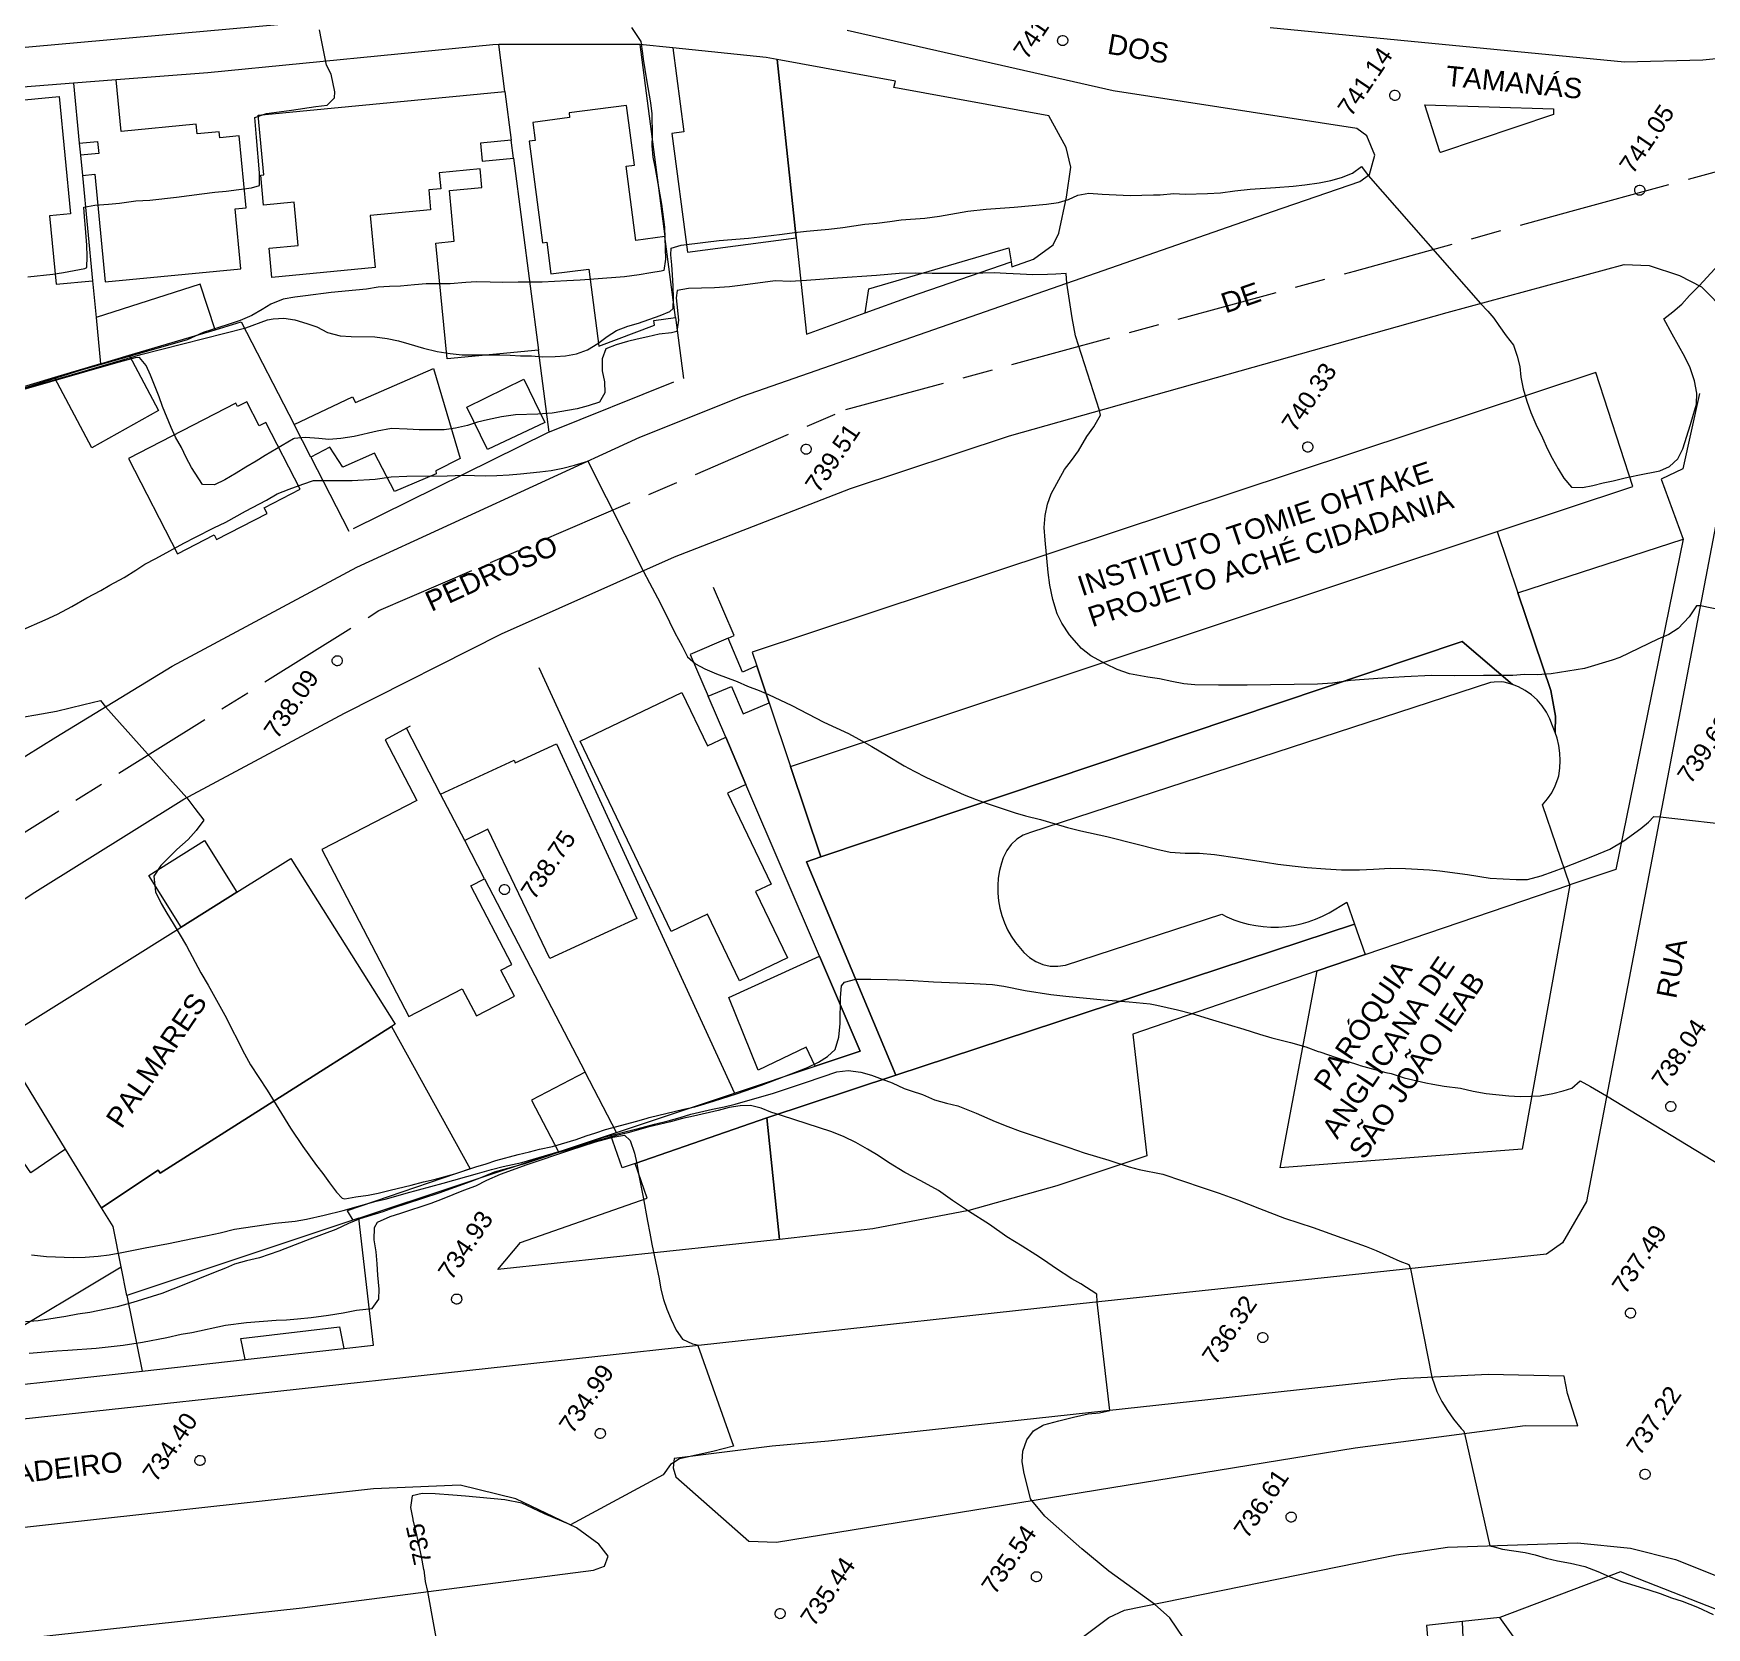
# Model space of a CAD drawing. Header units: metres. Extents: x 325024 to 7190115, y 7391967 to 10157759.
# Drawn here: x 325415.7 to 325580.7, y 7392977.3 to 7393134.6 of the extents above; entities that cross this region are included whole.
import ezdxf
from ezdxf.enums import TextEntityAlignment as Align

# ---------------------------------------------------------------- set-up
doc = ezdxf.new("R2010")
doc.units = ezdxf.units.M
doc.linetypes.add('T09', pattern=[17, 10, -2, 3, -2])
doc.layers.get('0').update_dxf_attribs({"lineweight": 18})
for name, color, linetype, lineweight in [('100_SIST_VIARIO_MEIO_FIO', 1, 'Continuous', 18), ('108_SEP_FIS_CANT_CENT_ILHA', 7, 'Continuous', 18), ('144_P_DUPLA_ASF_TOP', 7, 'Continuous', 18), ('160_P_SIMP_ASF_TOP', 7, 'Continuous', 18), ('206_MURO_E_MURO_ARRIMO', 7, 'Continuous', 18), ('214_PROJ_BEIRAL_EDIF', 10, 'Continuous', 18), ('216_EDIF_NOTAVEL', 2, 'Continuous', 18), ('218_EDIF_NOTAVEL_TOP', 7, 'Continuous', 18), ('508_LM_SETOR_FISCAL', 136, 'T09', 18), ('600_CURVA_MESTRA', 14, 'Continuous', 18), ('602_CURVA_MESTRA_TOP', 24, 'Continuous', 18), ('604_CURVA_INTERM', 7, 'Continuous', 18), ('606_PTO_COTADO', 7, 'Continuous', 18), ('608_PTO_COTADO_INTERVIA', 1, 'Continuous', 18), ('624_SEGM_CURVA_MESTRA', 14, 'Continuous', 18), ('626_SEGM_CURVA_INTERM', 7, 'Continuous', 18)]:
    doc.layers.add(name, color=color, linetype=linetype, lineweight=lineweight)
doc.styles.add('Style-Arial', font='arial.ttf', dxfattribs={"height": 1.75})

# ---------------------------------------------------------------- blocks, each defined once
blk = doc.blocks.new('SP09')
at = {"color": 0, "linetype": 'Continuous'}
blk.add_lwpolyline([(-0.03, -0.51), (-0.14, -0.49), (-0.24, -0.46), (-0.31, -0.42), (-0.35, -0.39), (-0.42, -0.31), (-0.47, -0.24), (-0.51, -0.15), (-0.52, -0.09), (-0.52, 0.03), (-0.51, 0.11), (-0.48, 0.2), (-0.44, 0.27), (-0.4, 0.33), (-0.32, 0.39), (-0.23, 0.44), (-0.15, 0.48), (-0.1, 0.48), (-0.03, 0.48), (0.08, 0.48), (0.19, 0.44), (0.27, 0.4), (0.35, 0.32), (0.41, 0.23), (0.46, 0.11), (0.48, 0.03), (0.48, -0.03), (0.47, -0.08), (0.44, -0.21), (0.38, -0.3), (0.31, -0.38), (0.23, -0.44), (0.1, -0.49), (0.02, -0.51)], close=True, dxfattribs=at)
blk = doc.blocks.new('SP10')
at = {"color": 0, "linetype": 'Continuous'}
blk.add_lwpolyline([(-0.03, -0.51), (-0.14, -0.49), (-0.24, -0.46), (-0.31, -0.42), (-0.35, -0.39), (-0.42, -0.31), (-0.47, -0.24), (-0.51, -0.15), (-0.52, -0.09), (-0.52, 0.03), (-0.51, 0.11), (-0.48, 0.2), (-0.44, 0.27), (-0.4, 0.33), (-0.32, 0.39), (-0.23, 0.44), (-0.15, 0.48), (-0.1, 0.48), (-0.03, 0.48), (0.08, 0.48), (0.19, 0.44), (0.27, 0.4), (0.35, 0.32), (0.41, 0.23), (0.46, 0.11), (0.48, 0.03), (0.48, -0.03), (0.47, -0.08), (0.44, -0.21), (0.38, -0.3), (0.31, -0.38), (0.23, -0.44), (0.1, -0.49), (0.02, -0.51)], close=True, dxfattribs=at)

msp = doc.modelspace()

# ---------------------------------------------------------------- linework, layer by layer
at = {"layer": '100_SIST_VIARIO_MEIO_FIO'}
for points in [[(325457.005, 7393136.988), (325325.326, 7393125.189), (325288.485, 7393122.234), (325279.49, 7393121.076), (325197.909, 7393113.744), (325148.699, 7393109.244)], [(325350.97, 7393036.303), (325365.163, 7393036.59), (325367.358, 7393037.001), (325382.308, 7393043.925), (325394.155, 7393050.404), (325417.858, 7393065.149), (325429.349, 7393072.162), (325447.57, 7393081.912), (325475.477, 7393094.748), (325485.614, 7393098.798), (325537.922, 7393117.038), (325546.515, 7393119.98), (325547.466, 7393120.681), (325548.013, 7393122.592), (325547.199, 7393124.504), (325546.225, 7393125.213), (325522.185, 7393128.933), (325495.956, 7393134.884)], [(325537.669, 7393135.195), (325572.626, 7393131.787), (325580.357, 7393131.978), (325586.325, 7393132.57), (325593.893, 7393134.663)], [(325364.889, 7393016.367), (325415.803, 7393049.839), (325430.51, 7393059.017), (325446.339, 7393067.5), (325461.832, 7393075.336), (325478.922, 7393082.932), (325496.288, 7393089.67), (325511.967, 7393094.888), (325555.131, 7393107.071), (325572.618, 7393111.791), (325575.066, 7393111.688), (325578.061, 7393110.697), (325580.232, 7393109.58), (325582.747, 7393107.062)], [(325584.293, 7393099.907), (325568.88, 7393019.307), (325566.534, 7393015.234), (325564.946, 7393014.1), (325516.77, 7393008.981), (325435.551, 7393000.091), (325416.158, 7392997.992), (325354.152, 7392991.225)], [(325584.063, 7392913.077), (325539.846, 7392943.712), (325518.202, 7392959.079), (325516.641, 7392960.573), (325515.155, 7392962.616), (325514.417, 7392964.302), (325514.179, 7392966.049), (325514.436, 7392968.311), (325516.397, 7392973.214), (325517.671, 7392975.184), (325521.758, 7392978.265), (325523.298, 7392978.963), (325550.149, 7392984.425), (325555.177, 7392985.183), (325568.01, 7392985.638), (325573.228, 7392985.1), (325577.674, 7392983.965), (325674.821, 7392945.11), (325703.734, 7392933.572), (325718.204, 7392927.831), (325719.894, 7392927.188)]]:
    msp.add_lwpolyline(points, dxfattribs=at)
at = {"layer": '108_SEP_FIS_CANT_CENT_ILHA'}
for points in [[(325554.42, 7393122.906), (325552.923, 7393127.559), (325565.647, 7393127.153), (325565.622, 7393126.613), (325554.467, 7393122.853)], [(325488.539, 7392995.165), (325478.893, 7392993.959), (325478.768, 7392993.031), (325479.04, 7392992.133), (325486.249, 7392985.786), (325488.968, 7392985.701), (325546.072, 7392994.998), (325562.835, 7392997.197), (325568.035, 7392997.16), (325567.015, 7393000.372), (325566.689, 7393002.087), (325559.172, 7393002.231), (325550.546, 7393001.825), (325494.115, 7392995.662)], [(325469.233, 7392987.113), (325463.258, 7392989.97), (325457.76, 7392991.32), (325449.199, 7392990.962), (325369.61, 7392982.148), (325316.188, 7392976.422), (325299.021, 7392974.606), (325296.246, 7392973.322), (325280.309, 7392963.457), (325279.786, 7392962.615), (325280.214, 7392961.844), (325286.047, 7392962.146), (325374.047, 7392971.746), (325442.184, 7392979.221), (325470.93, 7392982.921), (325472.001, 7392983.332), (325472.352, 7392984.306), (325471.456, 7392985.495)]]:
    msp.add_lwpolyline(points, close=True, dxfattribs=at)
at = {"layer": '206_MURO_E_MURO_ARRIMO'}
for p, q in [((325460.989, 7393133.49), (325432.876, 7393130.726)), ((325461.564, 7393133.491), (325460.989, 7393133.49)), ((325475.347, 7393133.511), (325461.564, 7393133.491)), ((325475.497, 7393133.496), (325475.347, 7393133.511)), ((325478.751, 7393133.165), (325475.497, 7393133.496)), ((325419.621, 7393129.691), (325402.602, 7393128.362)), ((325432.876, 7393130.726), (325423.832, 7393130.02)), ((325502.084, 7393108.592), (325512.118, 7393112.068)), ((325497.718, 7393107.014), (325502.084, 7393108.592)), ((325478.82, 7393100.174), (325466.555, 7393095.258)), ((325580.031, 7393099.057), (325578.376, 7393091.624)), ((325466.396, 7393095.195), (325447.209, 7393085.71)), ((325466.555, 7393095.258), (325466.396, 7393095.195)), ((325578.376, 7393091.624), (325576.267, 7393090.592)), ((325576.267, 7393090.592), (325578.411, 7393084.694)), ((325452.827, 7393066.213), (325452.463, 7393066.015)), ((325436.557, 7393003.707), (325446.275, 7393004.794)), ((325399.857, 7392999.605), (325426.374, 7393002.569)), ((325572.226, 7392982.77), (325560.321, 7392978.257)), ((325595.023, 7392973.828), (325572.226, 7392982.77)), ((325560.321, 7392978.257), (325556.652, 7392977.854))]:
    msp.add_line(p, q, dxfattribs=at)
for points in [[(325462.169, 7393128.855), (325461.564, 7393133.491)], [(325475.497, 7393133.496), (325477.97, 7393114.551)], [(325420.188, 7393123.772), (325420.303, 7393122.576)], [(325463.028, 7393122.276), (325462.796, 7393124.055)], [(325420.494, 7393120.587), (325421.489, 7393110.197)], [(325479.013, 7393106.561), (325479.801, 7393100.529)], [(325433.583, 7393105.356), (325436.171, 7393106.127), (325441.373, 7393096.003)], [(325466.555, 7393095.258), (325465.501, 7393103.335)], [(325443.025, 7393092.788), (325446.782, 7393085.476)], [(325484.196, 7393074.905), (325484.792, 7393075.161), (325482.752, 7393079.923)], [(325465.515, 7393072.031), (325484.824, 7393030.009)], [(325460.175, 7393051.172), (325470.101, 7393032.065)], [(325447.78, 7393017.667), (325467.462, 7393024.224)], [(325561.824, 7392976.165), (325560.321, 7392978.257)]]:
    msp.add_lwpolyline(points, dxfattribs=at)
at = {"layer": '214_PROJ_BEIRAL_EDIF'}
for points in [[(325490.918, 7393114.424), (325489.026, 7393132.032), (325487.97, 7393132.227), (325478.751, 7393133.165), (325479.833, 7393124.88), (325478.66, 7393124.727), (325480.188, 7393113.023)], [(325490.918, 7393114.424), (325491.939, 7393104.926), (325497.718, 7393107.014), (325498.073, 7393109.4), (325511.906, 7393113.437), (325512.118, 7393112.068), (325512.197, 7393111.563), (325514.342, 7393112.331), (325516.264, 7393113.722), (325516.812, 7393114.874), (325517.599, 7393118.447), (325518.022, 7393121.398), (325517.553, 7393123.341), (325515.851, 7393126.461), (325500.549, 7393129.276), (325500.717, 7393129.875), (325489.026, 7393132.032)], [(325420.188, 7393123.772), (325421.985, 7393123.944), (325422.1, 7393122.748), (325420.303, 7393122.576), (325420.494, 7393120.587), (325421.735, 7393120.706), (325422.755, 7393110.067), (325436.14, 7393111.35), (325435.572, 7393117.285), (325436.653, 7393117.388), (325435.972, 7393124.491), (325434.058, 7393124.308), (325434.001, 7393124.897), (325431.815, 7393124.687), (325431.724, 7393125.637), (325424.32, 7393124.928), (325423.832, 7393130.02), (325419.621, 7393129.691)], [(325422.275, 7393101.986), (325417.742, 7393100.632), (325413.588, 7393099.39), (325412.713, 7393108.53), (325407.632, 7393108.043), (325406.794, 7393116.798), (325403.668, 7393116.499), (325402.734, 7393126.895), (325418.21, 7393128.378), (325419.32, 7393116.795), (325417.253, 7393116.597), (325417.899, 7393109.853), (325421.489, 7393110.197), (325421.837, 7393106.56)], [(325463.028, 7393122.276), (325465.501, 7393103.335), (325456.466, 7393102.47), (325455.37, 7393113.907), (325457.184, 7393114.081), (325456.704, 7393119.093), (325459.909, 7393119.4), (325459.733, 7393121.234), (325455.698, 7393120.847), (325455.849, 7393119.266), (325454.663, 7393119.152), (325454.85, 7393117.202), (325448.897, 7393116.632), (325449.39, 7393111.485), (325439.184, 7393110.508), (325438.907, 7393113.401), (325441.786, 7393113.676), (325441.378, 7393117.934), (325438.367, 7393117.646), (325438.082, 7393120.621), (325438.396, 7393120.651), (325437.834, 7393126.524), (325462.169, 7393128.855), (325462.796, 7393124.055), (325459.777, 7393123.766), (325459.948, 7393121.981)], [(325479.013, 7393106.561), (325477.97, 7393114.551), (325475.094, 7393114.175), (325474.139, 7393121.488), (325474.954, 7393121.595), (325474.185, 7393127.487), (325468.502, 7393126.746), (325468.562, 7393126.289), (325464.946, 7393125.817), (325465.179, 7393124.03), (325464.565, 7393123.95), (325465.874, 7393113.926), (325466.298, 7393113.981), (325466.706, 7393110.858), (325470.45, 7393111.347), (325471.442, 7393103.747), (325476.931, 7393105.809), (325476.87, 7393106.281)], [(325421.837, 7393106.56), (325422.275, 7393101.986), (325425.121, 7393102.834), (325433.583, 7393105.356), (325432.1, 7393109.848)], [(325417.742, 7393100.632), (325422.275, 7393101.986), (325425.121, 7393102.834), (325428.002, 7393097.368), (325421.435, 7393093.706)], [(325443.025, 7393092.788), (325441.373, 7393096.003), (325447.135, 7393098.718), (325447.431, 7393098.169), (325455.136, 7393101.522), (325457.76, 7393092.63), (325455.365, 7393091.431), (325455.395, 7393091.116), (325451.273, 7393089.391), (325449.326, 7393093.164), (325446.184, 7393091.795), (325444.894, 7393093.774)], [(325458.406, 7393097.72), (325464.046, 7393100.482), (325466.11, 7393096.192), (325460.469, 7393093.531)], [(325425.037, 7393092.658), (325429.876, 7393083.24), (325433.503, 7393085.104), (325433.732, 7393084.659), (325438.723, 7393087.224), (325438.432, 7393087.789), (325441.971, 7393089.608), (325438.583, 7393096.201), (325437.939, 7393095.87), (325436.719, 7393098.245), (325435.784, 7393097.764), (325435.615, 7393098.093)], [(325561.583, 7393070.343), (325560.765, 7393070.569), (325560.54, 7393070.61), (325559.791, 7393070.564), (325559.407, 7393070.522), (325514.026, 7393055.717), (325513.325, 7393055.454), (325512.686, 7393055.063), (325512.132, 7393054.559), (325511.683, 7393053.96), (325511.329, 7393053.221), (325511.159, 7393052.702), (325510.978, 7393051.974), (325510.859, 7393051.234), (325510.802, 7393050.486), (325510.809, 7393049.737), (325510.878, 7393048.99), (325511.011, 7393048.252), (325511.204, 7393047.528), (325511.458, 7393046.822), (325511.77, 7393046.141), (325512.139, 7393045.488), (325512.561, 7393044.868), (325513.363, 7393043.886), (325513.919, 7393043.384), (325514.554, 7393042.987), (325515.249, 7393042.708), (325515.982, 7393042.553), (325516.731, 7393042.53), (325517.472, 7393042.638), (325532.915, 7393047.656), (325533.397, 7393047.418), (325534.088, 7393047.126), (325534.796, 7393046.881), (325535.52, 7393046.685), (325536.255, 7393046.538), (325536.999, 7393046.44), (325537.747, 7393046.394), (325538.497, 7393046.398), (325539.245, 7393046.453), (325539.988, 7393046.558), (325540.721, 7393046.713), (325541.443, 7393046.918), (325542.149, 7393047.17), (325542.836, 7393047.47), (325543.501, 7393047.816), (325545.227, 7393048.843), (325545.989, 7393046.678), (325547.039, 7393043.698), (325567.255, 7393050.553), (325564.545, 7393058.476), (325565.036, 7393059.042), (325565.457, 7393059.662), (325565.804, 7393060.327), (325566.071, 7393061.027), (325566.16, 7393061.333), (325566.261, 7393062.076), (325566.294, 7393062.825), (325566.257, 7393063.574), (325566.152, 7393064.316), (325565.979, 7393065.046), (325565.796, 7393065.591), (325565.74, 7393065.756), (325565.527, 7393066.255), (325565.267, 7393066.958), (325564.925, 7393067.625), (325564.505, 7393068.246), (325564.014, 7393068.812), (325563.459, 7393069.315), (325562.847, 7393069.748), (325562.188, 7393070.105)]]:
    msp.add_lwpolyline(points, close=True, dxfattribs=at)
msp.add_lwpolyline([(325556.824, 7392973.89), (325556.652, 7392977.854), (325553.089, 7392977.463), (325553.447, 7392973.635)], dxfattribs=at)
at = {"layer": '216_EDIF_NOTAVEL'}
for points in [[(325560.07, 7393085.424), (325573.446, 7393089.869), (325569.809, 7393101.147), (325486.57, 7393073.546), (325487.028, 7393072.173), (325488.241, 7393068.541), (325490.365, 7393062.262)], [(325565.796, 7393065.591), (325565.74, 7393065.756), (325565.527, 7393066.255), (325565.267, 7393066.958), (325564.925, 7393067.625), (325564.505, 7393068.246), (325564.014, 7393068.812), (325563.459, 7393069.315), (325562.847, 7393069.748), (325562.188, 7393070.105), (325561.583, 7393070.343), (325556.621, 7393074.57), (325493.335, 7393053.322), (325490.365, 7393062.262), (325560.07, 7393085.424), (325562.112, 7393079.377), (325565.364, 7393069.746), (325565.842, 7393067.201)], [(325565.796, 7393065.591), (325565.842, 7393067.201), (325565.364, 7393069.746), (325562.112, 7393079.377), (325578.411, 7393084.694), (325571.781, 7393052.087), (325567.255, 7393050.553), (325564.545, 7393058.476), (325565.036, 7393059.042), (325565.457, 7393059.662), (325565.804, 7393060.327), (325566.071, 7393061.027), (325566.16, 7393061.333), (325566.261, 7393062.076), (325566.294, 7393062.825), (325566.257, 7393063.574), (325566.152, 7393064.316), (325565.979, 7393065.046)], [(325484.196, 7393074.905), (325480.468, 7393073.309), (325482.237, 7393069.178), (325484.523, 7393070.158), (325485.685, 7393067.446), (325488.241, 7393068.541), (325487.028, 7393072.173), (325485.624, 7393071.571)], [(325493.335, 7393053.322), (325556.621, 7393074.57), (325561.583, 7393070.343), (325560.765, 7393070.569), (325560.54, 7393070.61), (325559.791, 7393070.564), (325559.407, 7393070.522), (325514.026, 7393055.717), (325513.325, 7393055.454), (325512.686, 7393055.063), (325512.132, 7393054.559), (325511.683, 7393053.96), (325511.329, 7393053.221), (325511.159, 7393052.702), (325510.978, 7393051.974), (325510.859, 7393051.234), (325510.802, 7393050.486), (325510.809, 7393049.737), (325510.878, 7393048.99), (325511.011, 7393048.252), (325511.204, 7393047.528), (325511.458, 7393046.822), (325511.77, 7393046.141), (325512.139, 7393045.488), (325512.561, 7393044.868), (325513.363, 7393043.886), (325513.919, 7393043.384), (325514.554, 7393042.987), (325515.249, 7393042.708), (325515.982, 7393042.553), (325516.731, 7393042.53), (325517.472, 7393042.638), (325532.915, 7393047.656), (325533.397, 7393047.418), (325534.088, 7393047.126), (325534.796, 7393046.881), (325535.52, 7393046.685), (325536.255, 7393046.538), (325536.999, 7393046.44), (325537.747, 7393046.394), (325538.497, 7393046.398), (325539.245, 7393046.453), (325539.988, 7393046.558), (325540.721, 7393046.713), (325541.443, 7393046.918), (325542.149, 7393047.17), (325542.836, 7393047.47), (325543.501, 7393047.816), (325545.227, 7393048.843), (325545.989, 7393046.678), (325500.739, 7393031.777), (325491.924, 7393052.849)], [(325472.598, 7393025.935), (325473.184, 7393026.13), (325484.824, 7393030.009), (325492.804, 7393032.667), (325497.242, 7393034.146), (325493.218, 7393043.54), (325485.962, 7393060.482), (325483.96, 7393065.157), (325482.237, 7393069.178), (325484.523, 7393070.158), (325485.685, 7393067.446), (325488.241, 7393068.541), (325490.365, 7393062.262), (325493.335, 7393053.322), (325491.924, 7393052.849), (325500.739, 7393031.777), (325488.003, 7393027.56), (325475.016, 7393023.064), (325473.745, 7393022.624)], [(325483.96, 7393065.157), (325485.962, 7393060.482), (325484.155, 7393059.618), (325488.442, 7393050.648), (325486.913, 7393049.917), (325490.048, 7393043.357), (325485.317, 7393041.096), (325482.169, 7393047.683), (325478.568, 7393045.962), (325469.59, 7393064.747), (325479.645, 7393069.552), (325482.157, 7393064.295)], [(325450.371, 7393064.878), (325453.476, 7393058.901), (325444.131, 7393054.046), (325452.692, 7393037.568), (325457.969, 7393040.31), (325459.359, 7393037.635), (325463.109, 7393039.583), (325461.772, 7393042.156), (325462.854, 7393042.719), (325458.827, 7393050.472), (325460.175, 7393051.172), (325458.223, 7393054.928), (325455.832, 7393059.531), (325452.463, 7393066.015)], [(325458.223, 7393054.928), (325455.832, 7393059.531), (325463.09, 7393062.866), (325463.202, 7393062.621), (325467.268, 7393064.49), (325475.196, 7393047.236), (325466.605, 7393043.288), (325460.5, 7393056.065)], [(325430.226, 7393046.387), (325427.042, 7393051.478), (325432.555, 7393054.936), (325435.744, 7393049.838)], [(325450.992, 7393036.594), (325428.168, 7393022.101), (325427.964, 7393022.406), (325422.39, 7393018.681), (325418.825, 7393024.488), (325412.275, 7393035.157), (325430.226, 7393046.387), (325435.744, 7393049.838), (325441.061, 7393053.165), (325451.347, 7393036.819)], [(325567.255, 7393050.553), (325562.548, 7393024.466), (325538.672, 7393022.626), (325542.325, 7393042.081), (325547.039, 7393043.698)], [(325489.271, 7393015.55), (325488.003, 7393027.56), (325500.739, 7393031.777), (325545.989, 7393046.678), (325547.039, 7393043.698), (325542.325, 7393042.081), (325524.123, 7393035.838), (325525.498, 7393023.817), (325516.642, 7393020.869), (325507.943, 7393018.418), (325498.468, 7393016.6)], [(325493.218, 7393043.54), (325497.242, 7393034.146), (325492.804, 7393032.667), (325491.901, 7393034.557), (325487.15, 7393032.286), (325484.278, 7393039.451)], [(325450.992, 7393036.594), (325458.746, 7393022.52), (325446.604, 7393018.395), (325447.169, 7393017.463), (325424.881, 7393010.038), (325424.318, 7393012.857), (325423.523, 7393016.836), (325422.39, 7393018.681), (325427.964, 7393022.406), (325428.168, 7393022.101)], [(325424.318, 7393012.857), (325423.523, 7393016.836), (325422.39, 7393018.681), (325418.825, 7393024.488), (325415.404, 7393022.132), (325407.197, 7393034.05), (325398.919, 7393028.349), (325402.954, 7393022.49), (325401.363, 7393021.394), (325395.088, 7393030.505), (325392.91, 7393029.005), (325395.552, 7393025.169), (325387.578, 7393019.678), (325390.497, 7393015.439), (325389.511, 7393014.76), (325398.842, 7393001.092), (325411.872, 7393005.439)], [(325473.184, 7393026.13), (325470.101, 7393032.065), (325464.815, 7393029.319), (325467.462, 7393024.224), (325472.598, 7393025.935)], [(325475.016, 7393023.064), (325488.003, 7393027.56), (325489.271, 7393015.55), (325461.483, 7393012.616), (325463.73, 7393015.276), (325476.204, 7393019.638)], [(325446.275, 7393004.794), (325449.198, 7393005.12), (325447.78, 7393017.667), (325447.169, 7393017.463), (325424.881, 7393010.038), (325426.374, 7393002.569), (325436.557, 7393003.707), (325436.139, 7393005.799), (325445.845, 7393006.945)]]:
    msp.add_lwpolyline(points, close=True, dxfattribs=at)
at = {"layer": '508_LM_SETOR_FISCAL'}
msp.add_lwpolyline([(325082.366, 7393008.996), (325089.8, 7393010.355), (325124.197, 7393014.479), (325152.66, 7393017.674), (325172.446, 7393019.896), (325196.928, 7393020.894), (325216.086, 7393021.674), (325233.575, 7393023.376), (325254.591, 7393025.422), (325313.137, 7393030.9), (325333.395, 7393032.003), (325354.636, 7393032.068), (325380.851, 7393034.524), (325449.746, 7393077.628), (325495.802, 7393097.469), (325545.987, 7393111.125), (325567.381, 7393117.061), (325593.152, 7393124.115), (325596.434, 7393125.013), (325632.558, 7393136.078), (325647.604, 7393140.686), (325652.606, 7393141.577)], dxfattribs=at)
at = {"layer": '600_CURVA_MESTRA'}
for points, elevation in [([(325588.078, 7393076.459), (325580.121, 7393078.092), (325579.73, 7393078.106), (325579.029, 7393077.019), (325577.936, 7393075.873), (325577.017, 7393075.267), (325575.934, 7393074.807), (325572.181, 7393072.999), (325571.417, 7393072.747), (325568.7, 7393071.91), (325565.412, 7393071.377), (325564.024, 7393071.284), (325562.782, 7393071.331), (325561.615, 7393071.236), (325559.91, 7393071.221), (325558.711, 7393071.236), (325555.878, 7393071.193), (325553.6, 7393071.23), (325550.928, 7393071.103), (325548.775, 7393070.973), (325545.589, 7393070.726), (325543.813, 7393070.467), (325542.332, 7393070.369), (325535.408, 7393070.281), (325532.583, 7393070.267), (325530.26, 7393070.321), (325529.171, 7393070.413), (325527.976, 7393070.649), (325526.766, 7393070.909), (325525.62, 7393071.056), (325523.794, 7393071.385), (325522.584, 7393071.82), (325521.496, 7393072.334), (325519.99, 7393073.157), (325519.07, 7393073.882), (325517.894, 7393075.254), (325517.137, 7393076.408), (325516.675, 7393077.328), (325516.25, 7393078.744), (325515.944, 7393080.128), (325515.774, 7393081.395), (325515.475, 7393084.582), (325515.376, 7393085.833), (325515.465, 7393087.029), (325515.704, 7393088.149), (325516.079, 7393089.153), (325517.385, 7393091.573), (325518.067, 7393092.445), (325518.782, 7393093.406), (325519.591, 7393094.801), (325520.293, 7393095.77), (325520.933, 7393096.926), (325520.849, 7393097.395), (325518.465, 7393104.763), (325518.159, 7393106.538), (325517.618, 7393109.958), (325517.553, 7393110.895), (325516.534, 7393110.84), (325515.698, 7393110.79), (325514.274, 7393110.772), (325513.008, 7393110.827), (325511.632, 7393110.915), (325510.449, 7393110.964), (325509.33, 7393110.926), (325508.104, 7393110.913), (325504.327, 7393110.915), (325502.73, 7393110.932), (325501.086, 7393110.901), (325498.853, 7393110.7), (325494.998, 7393110.441), (325491.948, 7393110.225), (325490.32, 7393110.121), (325488.838, 7393110.175), (325485.666, 7393109.758), (325484.325, 7393109.588), (325482.864, 7393109.481), (325480.29, 7393109.429), (325479.167, 7393109.23), (325479.089, 7393108.504), (325479.306, 7393106.314), (325479.155, 7393105.195), (325478.615, 7393105.055), (325477.391, 7393104.903), (325476.266, 7393104.668), (325475.243, 7393104.434), (325474.271, 7393104.188), (325473.166, 7393103.859), (325472.149, 7393103.467), (325471.783, 7393102.469), (325471.786, 7393101.301), (325471.997, 7393100.2), (325472.028, 7393099.112), (325471.508, 7393098.208), (325470.395, 7393097.832), (325469.294, 7393097.548), (325466.836, 7393097.131), (325465.432, 7393097.011), (325463.223, 7393096.954), (325461.847, 7393096.748), (325460.474, 7393096.477), (325459.463, 7393096.228), (325458.496, 7393095.914), (325457.303, 7393095.631), (325456.194, 7393095.483), (325455.037, 7393095.461), (325453.707, 7393095.467), (325452.532, 7393095.549), (325451.003, 7393095.617), (325449.577, 7393095.353), (325447.31, 7393094.83), (325446.006, 7393094.616), (325444.82, 7393094.521), (325443.816, 7393094.615), (325442.512, 7393094.704), (325441.376, 7393094.624), (325441.308, 7393094.601), (325438.536, 7393092.942), (325437.652, 7393092.395), (325436.611, 7393091.792), (325435.665, 7393091.194), (325434.551, 7393090.544), (325433.528, 7393090.047), (325432.342, 7393090.078), (325431.247, 7393091.762), (325430.722, 7393092.748), (325430.261, 7393093.733), (325429.688, 7393094.739), (325429.25, 7393095.697), (325428.4, 7393097.78), (325428.051, 7393098.747), (325427.222, 7393100.861), (325426.783, 7393101.823), (325426.138, 7393102.612), (325425.694, 7393102.594), (325423.755, 7393102.064), (325414.261, 7393099.308)], 740), ([(325415.233, 7393004.33), (325417.965, 7393004.559), (325419.072, 7393004.628), (325421.844, 7393004.852), (325424.525, 7393005.119), (325426.423, 7393005.424), (325428.818, 7393005.901), (325430.248, 7393006.213), (325431.281, 7393006.388), (325434.62, 7393007.101), (325436.687, 7393007.371), (325439.599, 7393007.611), (325440.641, 7393007.648), (325441.718, 7393007.732), (325443.073, 7393007.862), (325444.764, 7393008.094), (325446.225, 7393008.329), (325447.52, 7393008.575), (325449.09, 7393008.759), (325449.731, 7393009.663), (325449.772, 7393010.662), (325449.628, 7393012.045), (325449.59, 7393013.176), (325449.467, 7393014.339), (325449.275, 7393015.53), (325449.302, 7393016.749), (325449.596, 7393017.268), (325450.844, 7393017.848), (325451.908, 7393018.166), (325454.908, 7393019.148), (325456.025, 7393019.57), (325458.141, 7393020.434), (325459.303, 7393020.874), (325460.381, 7393021.407), (325461.752, 7393022.021), (325464.376, 7393022.955), (325468.581, 7393024.379), (325471.132, 7393025.217), (325472.832, 7393025.65), (325473.765, 7393025.838), (325473.963, 7393025.86), (325474.551, 7393025.333), (325474.974, 7393024.086), (325475.209, 7393023.055), (325475.401, 7393021.885), (325475.831, 7393019.734), (325476.252, 7393017.387), (325476.483, 7393016.196), (325476.661, 7393015.099), (325477.391, 7393011.676), (325477.558, 7393010.647), (325477.813, 7393009.638), (325478.145, 7393008.671), (325478.583, 7393007.651), (325479.075, 7393006.613), (325479.684, 7393005.736), (325480.695, 7393005.265), (325481.177, 7393005.16), (325481.203, 7393005.088), (325484.744, 7392995.164), (325482.691, 7392994.624), (325479.411, 7392993.906), (325478.837, 7392993.545), (325478.508, 7392993.338), (325477.793, 7392992.333), (325468.64, 7392987.397), (325466.086, 7392988.478), (325463.832, 7392989.54), (325462.179, 7392989.874), (325458.305, 7392990.219), (325457.032, 7392990.332), (325455.298, 7392990.452), (325454.026, 7392990.498), (325453.044, 7392990.275), (325452.85, 7392989.108), (325453.081, 7392987.963)], 735), ([(325454.162, 7392982.994), (325454.167, 7392982.964), (325454.326, 7392981.82), (325454.549, 7392980.813), (325456.487, 7392970.081)], 735)]:
    msp.add_lwpolyline(points, dxfattribs=dict(at, elevation=elevation))
at = {"layer": '604_CURVA_INTERM', "flags": 128}
for points, elevation in [([(325474.674, 7393135.199), (325475.601, 7393133.803), (325475.766, 7393132.624), (325475.817, 7393132.046), (325476.133, 7393130.005), (325476.551, 7393127.735), (325476.666, 7393126.669), (325476.72, 7393124.563), (325476.664, 7393123.497), (325476.759, 7393122.376), (325476.995, 7393121.279), (325477.62, 7393117.737), (325477.923, 7393115.467), (325478.022, 7393112.316), (325477.869, 7393111.189), (325477.595, 7393111.127), (325476.559, 7393110.971), (325475.418, 7393110.762), (325473.993, 7393110.59), (325470.953, 7393110.33), (325469.618, 7393110.26), (325468.289, 7393110.169), (325465.867, 7393110.064), (325463.486, 7393110.05), (325461.959, 7393110.012), (325460.727, 7393110.033), (325459.377, 7393110.083), (325458.333, 7393110.031), (325456.763, 7393109.898), (325454.408, 7393109.88), (325453.273, 7393109.793), (325451.873, 7393109.662), (325450.782, 7393109.619), (325449.688, 7393109.54), (325448.536, 7393109.37), (325447.485, 7393109.244), (325445.043, 7393109.021), (325442.504, 7393108.704), (325441.444, 7393108.579), (325440.287, 7393108.378), (325439.095, 7393107.889), (325438.238, 7393107.347), (325437.224, 7393106.758), (325436.065, 7393106.278), (325434.859, 7393105.86), (325432.401, 7393105.079), (325430.846, 7393104.371), (325420.264, 7393101.333), (325412.758, 7393098.95)], 742), ([(325415.111, 7393110.592), (325417.565, 7393110.852), (325418.633, 7393111.017), (325420.724, 7393111.395), (325420.92, 7393111.486), (325420.969, 7393112.592), (325420.935, 7393113.713), (325420.808, 7393115.374), (325420.7, 7393116.482), (325420.648, 7393117.446), (325421.729, 7393117.659), (325423.065, 7393117.759), (325424.16, 7393117.86), (325425.758, 7393118.064), (325427.152, 7393118.149), (325429.764, 7393118.427), (325432.27, 7393118.783), (325433.548, 7393118.942), (325434.665, 7393119.025), (325437.19, 7393119.351), (325437.967, 7393119.592), (325437.974, 7393120.825), (325437.665, 7393124.332), (325437.51, 7393126.29), (325438.643, 7393126.693), (325441.129, 7393127.015), (325443.524, 7393127.383), (325444.654, 7393127.523), (325445.362, 7393128.252), (325445.384, 7393128.846), (325445.04, 7393130.581), (325444.58, 7393131.471), (325444.093, 7393133.934), (325443.882, 7393134.964)], 743), ([(325414.416, 7393075.675), (325416.831, 7393076.717), (325418.044, 7393077.287), (325419.445, 7393078.045), (325420.93, 7393078.883), (325422.306, 7393079.613), (325423.208, 7393080.129), (325424.599, 7393080.894), (325425.756, 7393081.614), (325426.648, 7393082.221), (325427.744, 7393082.783), (325430.498, 7393084.288), (325431.64, 7393084.877), (325433.472, 7393085.79), (325434.647, 7393086.348), (325436.593, 7393087.451), (325438.656, 7393088.54), (325439.716, 7393089.142), (325440.877, 7393089.606), (325442.228, 7393090.118), (325443.294, 7393090.484), (325445.718, 7393090.475), (325447.113, 7393090.474), (325449.391, 7393090.599), (325450.95, 7393090.832), (325452.515, 7393090.889), (325456.47, 7393090.95), (325458.066, 7393091), (325460.303, 7393090.941), (325461.39, 7393090.968), (325462.587, 7393091.033), (325463.729, 7393091.121), (325465.628, 7393091.315), (325466.738, 7393091.47), (325467.889, 7393091.704), (325469.033, 7393091.974), (325470.37, 7393092.381), (325475.817, 7393081.552), (325476.458, 7393080.384), (325477.489, 7393078.411), (325478.421, 7393076.526), (325478.956, 7393075.428), (325479.657, 7393074.136), (325480.183, 7393073.073), (325480.995, 7393072.37), (325481.887, 7393071.89), (325483.042, 7393071.38), (325485.081, 7393070.641), (325486.099, 7393070.183), (325487.25, 7393069.758), (325488.198, 7393069.353), (325490.474, 7393068.254), (325493.632, 7393066.619), (325496.066, 7393065.517), (325497.101, 7393064.955), (325498.377, 7393064.231), (325499.816, 7393063.349), (325501.555, 7393062.322), (325502.569, 7393061.773), (325503.696, 7393061.203), (325506.407, 7393059.943), (325507.498, 7393059.456), (325508.665, 7393058.993), (325509.766, 7393058.589), (325512.506, 7393057.685), (325513.535, 7393057.387), (325515.024, 7393057.023), (325516.477, 7393056.571), (325517.682, 7393056.229), (325518.991, 7393055.908), (325521.549, 7393055.336), (325524.544, 7393054.589), (325526.509, 7393054.077), (325527.806, 7393053.79), (325529.307, 7393053.69), (325530.702, 7393053.693), (325532.172, 7393053.545), (325534.471, 7393053.243), (325537.215, 7393052.794), (325538.431, 7393052.616), (325540.149, 7393052.404), (325541.336, 7393052.278), (325543.137, 7393052.141), (325544.714, 7393052.048), (325546.495, 7393052.051), (325547.862, 7393052.098), (325549.515, 7393052.2), (325551.033, 7393052.17), (325553.409, 7393052.036), (325554.405, 7393051.943), (325557.142, 7393051.592), (325559.399, 7393051.231), (325561.961, 7393051.096), (325563.066, 7393051.102), (325564.41, 7393051.47), (325565.704, 7393051.918), (325566.596, 7393052.246), (325569.52, 7393053.405), (325571.177, 7393054.084), (325572.582, 7393054.894), (325574.248, 7393056.13), (325575.018, 7393056.758), (325575.539, 7393057.303), (325576.14, 7393057.274), (325584.293, 7393056.363)], 739), ([(325415.466, 7393014.037), (325416.957, 7393013.889), (325419.575, 7393013.8), (325420.754, 7393013.83), (325422.033, 7393013.921), (325423.15, 7393014.051), (325424.397, 7393014.27), (325426.676, 7393014.75), (325428.988, 7393015.183), (325431.348, 7393015.662), (325432.831, 7393015.94), (325434.081, 7393016.233), (325435.516, 7393016.591), (325439.528, 7393017.189), (325441.483, 7393017.385), (325442.607, 7393017.57), (325444.333, 7393017.958), (325446.226, 7393018.429), (325449.489, 7393019.331), (325450.492, 7393019.581), (325452.429, 7393020.143), (325456.076, 7393021.106), (325459.467, 7393022.089), (325460.868, 7393022.476), (325462.021, 7393022.762), (325463.851, 7393023.148), (325468.096, 7393024.399), (325469.096, 7393024.702), (325470.283, 7393025.125), (325471.925, 7393025.657), (325474.789, 7393026.399), (325475.959, 7393026.684), (325476.945, 7393026.948), (325478.277, 7393027.28), (325479.467, 7393027.605), (325480.537, 7393027.919), (325482.672, 7393028.441), (325483.819, 7393028.667), (325484.9, 7393028.928), (325488.68, 7393030.01), (325490.764, 7393030.711), (325491.918, 7393031.077), (325494.914, 7393032.095), (325496.04, 7393032.226), (325497.294, 7393032.087), (325498.357, 7393031.786), (325499.403, 7393031.396), (325500.38, 7393031.01), (325501.553, 7393030.466), (325502.25, 7393030.233), (325503.381, 7393029.888), (325504.572, 7393029.362), (325505.744, 7393029.016), (325506.85, 7393028.747), (325508.673, 7393028.043), (325510.538, 7393027.2), (325511.811, 7393026.709), (325513.015, 7393026.267), (325517.82, 7393024.642), (325519.339, 7393024.113), (325521.767, 7393023.391), (325523.783, 7393022.745), (325524.754, 7393022.475), (325527.095, 7393021.996), (325530.954, 7393020.696), (325532.635, 7393020.128), (325534.439, 7393019.483), (325536.629, 7393018.608), (325539.087, 7393017.681), (325541.908, 7393016.735), (325544.736, 7393015.719), (325547.149, 7393014.877), (325548.15, 7393014.478), (325549.443, 7393013.871), (325550.472, 7393013.424), (325551.366, 7393013.088), (325551.513, 7393012.672), (325553.615, 7393001.969), (325554.121, 7393000.557), (325554.621, 7392999.581), (325555.171, 7392998.673), (325555.761, 7392997.829), (325556.512, 7392996.909), (325556.794, 7392996.635), (325556.854, 7392996.413), (325559.351, 7392985.331), (325559.78, 7392985.213), (325560.6, 7392985.005), (325562.837, 7392984.659), (325563.81, 7392984.43), (325564.92, 7392984.119), (325566.03, 7392983.851), (325567.311, 7392983.627), (325568.71, 7392983.295), (325570.008, 7392982.805), (325571.138, 7392982.309), (325572.378, 7392981.818), (325575.03, 7392980.982), (325576.155, 7392980.611), (325577.261, 7392980.209), (325578.322, 7392979.874), (325579.823, 7392979.258), (325581.382, 7392978.554)], 737), ([(325553.047, 7393031.036), (325553.714, 7393030.883), (325554.858, 7393030.708), (325556.444, 7393030.489), (325557.699, 7393030.211), (325558.986, 7393029.98), (325561.211, 7393029.738), (325562.359, 7393029.672), (325563.399, 7393029.695), (325564.318, 7393029.735), (325565.579, 7393029.972), (325566.588, 7393030.225), (325567.432, 7393030.508), (325568.248, 7393031.213), (325569.271, 7393030.671), (325570.873, 7393029.731), (325582.88, 7393022.423)], 738)]:
    msp.add_lwpolyline(points, dxfattribs=dict(at, elevation=elevation))
at = {"layer": '604_CURVA_INTERM'}
for points, elevation in [([(325414.575, 7393099.478), (325426.261, 7393102.924), (325436.613, 7393105.555), (325438.745, 7393106.325), (325439.303, 7393106.423), (325440.36, 7393106.496), (325441.457, 7393106.326), (325442.642, 7393105.972), (325443.608, 7393105.646), (325444.664, 7393105.068), (325445.931, 7393104.753), (325447.023, 7393104.683), (325449.36, 7393104.654), (325450.567, 7393104.473), (325451.685, 7393104.256), (325452.715, 7393103.966), (325454.153, 7393103.528), (325455.508, 7393103.218), (325456.785, 7393102.993), (325457.963, 7393102.878), (325459.225, 7393102.863), (325461.63, 7393102.867), (325462.702, 7393102.849), (325463.722, 7393102.777), (325464.79, 7393102.789), (325465.933, 7393102.691), (325467.148, 7393102.718), (325468.164, 7393102.771), (325469.226, 7393102.966), (325470.333, 7393103.356), (325471.35, 7393103.991), (325472.258, 7393104.674), (325473.202, 7393105.266), (325474.31, 7393105.713), (325475.364, 7393105.994), (325477.488, 7393106.772), (325478.452, 7393107.157), (325478.776, 7393107.465), (325478.802, 7393108.476), (325478.787, 7393109.669), (325478.727, 7393110.761), (325478.652, 7393111.764), (325478.554, 7393112.763), (325478.586, 7393113.414), (325479.578, 7393113.704), (325481.972, 7393113.986), (325483.308, 7393114.175), (325486.208, 7393114.377), (325488.451, 7393114.664), (325489.529, 7393114.786), (325490.741, 7393114.947), (325491.917, 7393115.067), (325493.003, 7393115.197), (325494.145, 7393115.283), (325495.516, 7393115.455), (325496.612, 7393115.623), (325497.701, 7393115.77), (325498.881, 7393115.879), (325500.157, 7393116.036), (325501.272, 7393116.197), (325503.604, 7393116.381), (325505.04, 7393116.555), (325507.839, 7393117.045), (325509.657, 7393117.259), (325512.412, 7393117.466), (325515.626, 7393117.736), (325516.781, 7393117.91), (325517.779, 7393118.192), (325518.687, 7393118.638), (325519.776, 7393118.84), (325521.097, 7393118.726), (325523.877, 7393118.61), (325526.176, 7393118.667), (325526.84, 7393118.67), (325528.167, 7393118.815), (325529.281, 7393118.727), (325531.487, 7393118.811), (325532.779, 7393118.872), (325534.207, 7393119.06), (325535.71, 7393119.235), (325538.19, 7393119.382), (325539.949, 7393119.539), (325541.108, 7393119.662), (325542.497, 7393119.864), (325543.658, 7393120.089), (325544.727, 7393120.384), (325545.797, 7393120.816), (325546.693, 7393121.468), (325547.354, 7393120.585), (325558.427, 7393107.96), (325559.156, 7393107.173), (325559.758, 7393106.485), (325560.248, 7393105.779), (325560.968, 7393104.766), (325561.694, 7393103.829), (325562.036, 7393102.749), (325562.302, 7393101.72), (325562.416, 7393100.68), (325562.635, 7393099.525), (325562.998, 7393098.313), (325563.383, 7393097.201), (325563.878, 7393096.032), (325564.542, 7393094.678), (325565.056, 7393093.569), (325565.501, 7393092.668), (325566.093, 7393091.615), (325566.648, 7393090.717), (325567.399, 7393089.83), (325568.502, 7393089.793), (325569.506, 7393089.992), (325570.534, 7393090.249), (325571.533, 7393090.451), (325572.713, 7393090.733), (325573.953, 7393091.006), (325576.137, 7393091.424), (325577.081, 7393091.848), (325577.886, 7393092.604), (325578.379, 7393093.609), (325579.133, 7393095.991), (325579.431, 7393097.025), (325579.755, 7393098.022), (325579.759, 7393099.102), (325579.552, 7393100.295), (325579.129, 7393101.578), (325578.576, 7393102.682), (325577.327, 7393104.901), (325576.518, 7393106.444), (325577.394, 7393107.105), (325578.285, 7393107.882), (325579.059, 7393108.717), (325580.005, 7393109.697), (325584.238, 7393114.282)], 741), ([(325414.752, 7393067.158), (325415.888, 7393067.335), (325417.937, 7393067.72), (325420.645, 7393068.358), (325422.27, 7393068.76), (325422.773, 7393068.149), (325430.781, 7393059.162), (325431.588, 7393058.114), (325432.474, 7393056.955), (325431.733, 7393055.942), (325430.921, 7393055.038), (325429.803, 7393054.054), (325429, 7393053.22), (325428.232, 7393052.48), (325427.547, 7393051.41), (325427.696, 7393049.871), (325428.275, 7393048.737), (325428.821, 7393047.758), (325429.451, 7393046.765), (325430.046, 7393045.769), (325430.748, 7393044.534), (325432.191, 7393041.889), (325432.912, 7393040.654), (325434.541, 7393037.697), (325436.484, 7393033.878), (325437.089, 7393032.813), (325438.709, 7393030.285), (325441.02, 7393026.562), (325442.229, 7393024.736), (325443.593, 7393022.875), (325444.206, 7393022.071), (325444.861, 7393021.151), (325445.55, 7393020.224), (325446.12, 7393019.628), (325446.395, 7393019.577), (325447.475, 7393019.771), (325448.696, 7393019.94), (325449.682, 7393020.128), (325450.852, 7393020.431), (325452.935, 7393020.929), (325454.133, 7393021.25), (325455.195, 7393021.486), (325457.239, 7393022.043), (325459.294, 7393022.737), (325460.339, 7393023.014), (325461.286, 7393023.351), (325463.488, 7393023.945), (325464.607, 7393024.21), (325465.593, 7393024.465), (325466.86, 7393024.757), (325469.21, 7393025.418), (325470.191, 7393025.789), (325471.144, 7393026.096), (325472.113, 7393026.433), (325475.178, 7393027.248), (325476.208, 7393027.531), (325476.426, 7393027.608), (325479.82, 7393028.42), (325480.907, 7393028.669), (325481.898, 7393028.943), (325482.854, 7393029.26), (325485.035, 7393029.935), (325487.486, 7393030.802), (325490.855, 7393032.081), (325492.019, 7393032.54), (325493.128, 7393033.073), (325494.001, 7393033.61), (325494.746, 7393034.31), (325495.132, 7393035.524), (325495.248, 7393036.866), (325495.28, 7393039.433), (325495.377, 7393040.609), (325495.683, 7393040.974), (325496.81, 7393041.245), (325498.288, 7393041.257), (325499.89, 7393041.236), (325500.992, 7393041.196), (325502.452, 7393041.118), (325504.479, 7393040.979), (325508.431, 7393040.823), (325510.268, 7393040.73), (325511.402, 7393040.579), (325513.521, 7393040.126), (325516.028, 7393039.736), (325517.511, 7393039.569), (325521.274, 7393039.221), (325523.769, 7393039.035), (325525.837, 7393038.832), (325526.507, 7393038.692), (325528.536, 7393038.216), (325529.966, 7393037.853), (325531.978, 7393037.229), (325535.083, 7393036.329), (325536.615, 7393035.829), (325537.855, 7393035.476), (325539.682, 7393035.002), (325541.182, 7393034.591), (325542.423, 7393034.131)], 738), ([(325529.164, 7392976.19), (325527.767, 7392978.223), (325526.257, 7392979.565), (325521.755, 7392982.841), (325519.096, 7392985.042), (325515.458, 7392988.255), (325514.172, 7392989.804), (325514.022, 7392989.979), (325513.375, 7392992.62), (325513.222, 7392993.643), (325513.276, 7392994.682), (325513.657, 7392995.794), (325514.32, 7392996.692), (325515.232, 7392997.218), (325515.361, 7392997.264), (325516.823, 7392997.664), (325518.271, 7392998.041), (325519.714, 7392998.365), (325520.849, 7392998.468), (325521.851, 7392998.691), (325520.601, 7393009.388), (325520.587, 7393010.18), (325519.005, 7393011.179), (325518.126, 7393011.676), (325516.512, 7393012.718), (325515.427, 7393013.491), (325514.574, 7393014.057), (325513.2, 7393014.919), (325511.693, 7393015.839), (325509.989, 7393017.028), (325507.911, 7393018.347), (325506.329, 7393019.409), (325504.952, 7393020.397), (325503.199, 7393021.346), (325501.64, 7393022.165), (325500.01, 7393023.154), (325499.009, 7393023.851), (325497.957, 7393024.483), (325496.803, 7393025.134), (325495.661, 7393025.707), (325494.447, 7393026.192), (325489.47, 7393027.802), (325488.407, 7393028.144), (325487.46, 7393028.536), (325486.417, 7393028.783), (325485.389, 7393028.744), (325484.306, 7393028.581), (325483.215, 7393028.304), (325480.778, 7393027.736), (325479.715, 7393027.519), (325478.517, 7393027.164), (325476.278, 7393026.638), (325474.292, 7393026.098), (325473.323, 7393025.865), (325470.385, 7393025.079), (325469.524, 7393024.772), (325468.217, 7393024.348), (325467.33, 7393024.119), (325466.286, 7393023.766), (325465.206, 7393023.377), (325464.107, 7393023.023), (325461.104, 7393022.194), (325459.879, 7393021.672), (325458.757, 7393021.24), (325455.655, 7393020.146), (325452.432, 7393019.073), (325451.216, 7393018.702), (325450.128, 7393018.304), (325447.863, 7393017.606), (325446.731, 7393017.135), (325445.481, 7393016.537), (325442.922, 7393015.606), (325441.47, 7393015.028), (325439.884, 7393014.423), (325437.961, 7393013.751), (325436.679, 7393013.456), (325435.515, 7393013.119), (325434.621, 7393012.72), (325433.418, 7393012.262), (325430.501, 7393011.086), (325428.33, 7393010.218), (325425.46, 7393009.331), (325423.915, 7393008.919), (325421.218, 7393008.369), (325420.049, 7393008.184), (325418.868, 7393007.969), (325416.131, 7393007.524), (325414.877, 7393007.443)], 736)]:
    msp.add_lwpolyline(points, dxfattribs=dict(at, elevation=elevation))
at = {"layer": '624_SEGM_CURVA_MESTRA', "elevation": 735}
msp.add_lwpolyline([(325453.081, 7392987.963), (325453.101, 7392987.862), (325453.401, 7392986.725), (325453.932, 7392984.285), (325454.162, 7392982.994)], dxfattribs=at)
at = {"layer": '626_SEGM_CURVA_INTERM', "elevation": 738}
for points in [[(325542.423, 7393034.131), (325542.572, 7393034.075), (325545.042, 7393033.222), (325546.11, 7393032.889)], [(325546.11, 7393032.889), (325546.391, 7393032.801)], [(325546.391, 7393032.801), (325546.554, 7393032.75), (325548.351, 7393032.226), (325549.096, 7393032.057)], [(325549.096, 7393032.057), (325549.62, 7393031.938)], [(325549.62, 7393031.938), (325549.623, 7393031.937), (325550.901, 7393031.529), (325553.047, 7393031.036)]]:
    msp.add_lwpolyline(points, dxfattribs=at)

# ---------------------------------------------------------------- block references
at = {"layer": '606_PTO_COTADO', "rotation": 55.83005668387076}
for p in [(325517.213, 7393133.917, 741.665), (325491.907, 7393093.586, 739.51), (325541.395, 7393093.807, 740.33), (325445.64, 7393072.712, 738.09), (325462.145, 7393050.133, 738.745), (325457.422, 7393009.713, 734.93), (325536.954, 7393005.908, 736.32), (325432.1, 7392993.781, 734.405), (325539.75, 7392988.193, 736.61)]:
    msp.add_blockref('SP09', p, dxfattribs=at)
at = {"layer": '608_PTO_COTADO_INTERVIA', "rotation": 55.83005668387076}
for p in [(325549.984, 7393128.516, 741.136), (325574.145, 7393119.158, 741.051), (325577.212, 7393028.721, 738.041), (325573.233, 7393008.329, 737.48), (325471.594, 7392996.447, 734.991), (325574.666, 7392992.413, 737.216), (325514.618, 7392982.305, 735.536), (325489.342, 7392978.661, 735.441)]:
    msp.add_blockref('SP10', p, dxfattribs=at)

# ---------------------------------------------------------------- texts
at = {"layer": '144_P_DUPLA_ASF_TOP', "style": 'Style-Arial'}
msp.add_text('BRIGADEIRO', height=2, rotation=6.44348, dxfattribs=at).set_placement((325407.021, 7392991.694), align=Align.MIDDLE_LEFT)
at = {"layer": '160_P_SIMP_ASF_TOP', "style": 'Style-Arial'}
for s, rotation, p in [('DOS', 350.31252, (325521.687, 7393133.602)), ('TAMANÁS', 354.433, (325555.028, 7393130.436)), ('DE', 19.22362, (325532.95, 7393107.888)), ('PEDROSO', 24.70064, (325454.501, 7393078.405)), ('RUA', 79.18517, (325576.747, 7393039.432))]:
    msp.add_text(s, height=2, rotation=rotation, dxfattribs=at).set_placement(p, align=Align.MIDDLE_LEFT)
at = {"layer": '218_EDIF_NOTAVEL_TOP', "style": 'Style-Arial'}
for s, rotation, p in [('INSTITUTO TOMIE OHTAKE', 18.27414, (325519.102, 7393079.034)), ('PROJETO ACHÉ CIDADANIA', 18.27414, (325520.11, 7393075.983)), ('ANGLICANA DE', 55.83006, (325544.294, 7393025.374)), ('PARÓQUIA', 55.83006, (325543.504, 7393030.045)), ('SÃO JOÃO IEAB', 55.83006, (325546.951, 7393023.336)), ('PALMARES', 55.83006, (325424.349, 7393026.399))]:
    msp.add_text(s, height=2, rotation=rotation, dxfattribs=at).set_placement(p)
at = {"layer": '602_CURVA_MESTRA_TOP', "style": 'Style-Arial'}
msp.add_text('735', height=1.75, rotation=102.28358, dxfattribs=at).set_placement((325453.672, 7392985.481), align=Align.MIDDLE_CENTER)
at = {"layer": '606_PTO_COTADO', "style": 'Style-Arial'}
for s, p in [('741.66', (325515.044, 7393135.487, 741.665)), ('740.33', (325541.511, 7393098.701, 740.33)), ('739.51', (325494.496, 7393092.699, 739.51)), ('738.09', (325441.096, 7393068.425, 738.09)), ('739.69', (325580.543, 7393063.99, 739.68)), ('738.75', (325466.441, 7393052.559, 738.745)), ('734.93', (325458.281, 7393015.006, 734.93)), ('736.32', (325533.654, 7393006.65, 736.32)), ('734.40', (325429.133, 7392995.086, 734.405)), ('736.61', (325536.79, 7392989.509, 736.61))]:
    msp.add_text(s, height=1.75, rotation=55.83006, dxfattribs=at).set_placement(p, align=Align.MIDDLE_CENTER)
at = {"layer": '608_PTO_COTADO_INTERVIA', "style": 'Style-Arial'}
for s, p in [('741.14', (325547.038, 7393129.853, 741.136)), ('741.05', (325574.83, 7393124.195, 741.051)), ('738.04', (325578.012, 7393033.929, 738.041)), ('737.49', (325574.091, 7393013.622, 737.48)), ('734.99', (325470.215, 7392999.855, 734.991)), ('737.22', (325575.524, 7392997.706, 737.216)), ('735.54', (325511.893, 7392983.988, 735.536)), ('735.44', (325494.032, 7392980.83, 735.441))]:
    msp.add_text(s, height=1.75, rotation=55.83006, dxfattribs=at).set_placement(p, align=Align.MIDDLE_CENTER)

doc.saveas('drawing.dxf')
